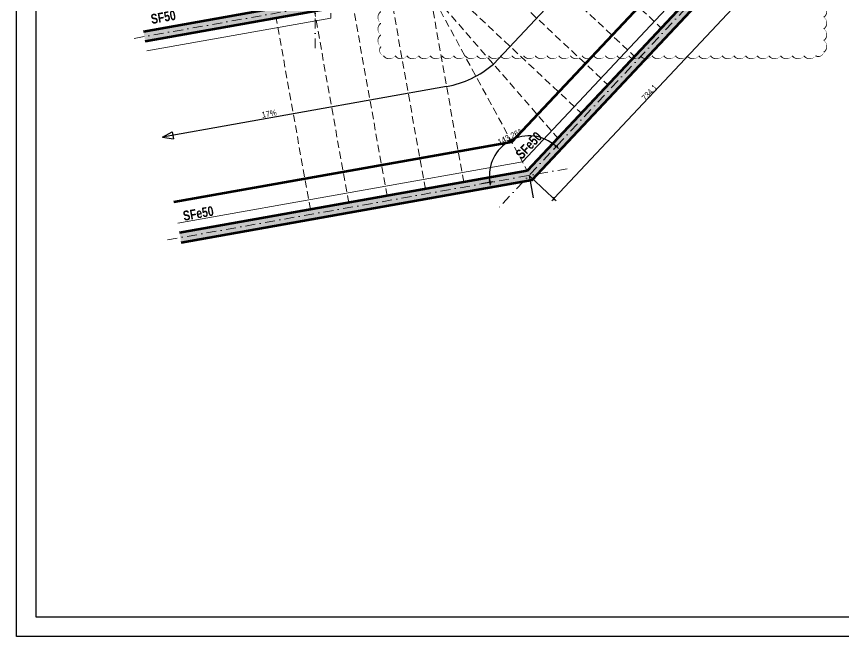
# Model space of a CAD drawing. Header units: centimetres. Extents: x 28113 to 82487, y -42944 to -12804.
# Drawn here: x 28113 to 30237, y -42944 to -41351 of the extents above; entities that cross this region are included whole.
import ezdxf
from ezdxf.enums import TextEntityAlignment as Align

# ---------------------------------------------------------------- set-up
doc = ezdxf.new("R2010")
doc.units = ezdxf.units.CM
doc.header["$LTSCALE"] = 0.5
doc.linetypes.add('CACHEX2', pattern=[19.05, 12.7, -6.35])
doc.linetypes.add('TIRETPTX2', pattern=[50.8, 25.4, -12.7, 0, -12.7])
doc.layers.get('DEFPOINTS').update_dxf_attribs({"linetype": 'CONTINUOUS'})
for name, color, linetype in [('01_Cad_2', 5, 'CONTINUOUS'), ('01_cote_gen', 4, 'CONTINUOUS'), ('01_poch_murs', 253, 'CONTINUOUS'), ('01_texte', 230, 'CONTINUOUS'), ('AA_COTES', 2, 'CONTINUOUS')]:
    doc.layers.add(name, color=color, linetype=linetype)
for name, color, linetype, lineweight in [('01_murs_coup', 5, 'CONTINUOUS', 60), ('01_sem', 42, 'CONTINUOUS', 15), ('01_tram_axes', 2, 'TIRETPTX2', 9)]:
    doc.layers.add(name, color=color, linetype=linetype, lineweight=lineweight)
doc.styles.add('impact', font='impact.ttf')
doc.styles.add('MATTE_TXT', font='arial.ttf')
doc.styles.add('STYLE2', font='ARIALN.TTF')
doc.dimstyles.new('JB50', dxfattribs={"dimscale": 0.1, "dimtxt": 150, "dimasz": 15, "dimexe": 0.1, "dimexo": 0.1, "dimgap": 0.09, "dimtad": 1, "dimdec": 1, "dimdsep": 46, "dimtxsty": 'STYLE2', "dimblk1": 'BOND_G', "dimblk2": 'BOND_D', "dimsah": 1, "dimcen": 1.5, "dimdle": 0.01, "dimse1": 1, "dimse2": 1, "dimclrd": 4, "dimclre": 2, "dimclrt": 6, "dimazin": 2, "dimtfac": 2.333333, "dimtdec": 1, "dimtix": 1, "dimtmove": 2, "dimatfit": 3, "dimldrblk": 'BOND_G', "dimfxl": 1, "dimtolj": 1, "dimtzin": 0, "dimarcsym": 0})

# ---------------------------------------------------------------- blocks, each defined once
blk = doc.blocks.new('BOND_G')
at = {"layer": 'AA_COTES', "color": 0}
for p, q in [((0, -5), (0, 15)), ((5, 0), (-5, 0)), ((1.8, 1.8), (-1.8, -1.8))]:
    blk.add_line(p, q, dxfattribs=at)
blk = doc.blocks.new('BOND_D')
at = {"layer": 'AA_COTES', "color": 0}
for p, q in [((5, 0), (-5, 0)), ((-1.8, -1.8), (1.8, 1.8)), ((0, 5), (0, -15))]:
    blk.add_line(p, q, dxfattribs=at)
blk = doc.blocks.new('*D4098')
at = {"layer": '01_cote_gen', "color": 4, "lineweight": -2, "ltscale": 2, "transparency": 16777216}
blk.add_line((29994.3, -41284.6), (29494.4, -41818), dxfattribs=at)
at = {"layer": 'DEFPOINTS', "color": 0, "ltscale": 2}
for p in [(29931.5, -41223.6), (29429.5, -41759.3), (29493.4, -41819.1)]:
    blk.add_point(p, dxfattribs=at)
at = {"layer": '01_cote_gen', "color": 4, "lineweight": -2, "ltscale": 2, "transparency": 16777216, "xscale": 1.5, "yscale": 1.5, "zscale": 1.5}
for name, p, rotation in [('BOND_G', (29995.4, -41283.5), 46.85957807586632), ('BOND_D', (29493.4, -41819.1), 226.8595780758663)]:
    blk.add_blockref(name, p, dxfattribs=dict(at, rotation=rotation))
at = {"layer": '01_cote_gen', "color": 6, "ltscale": 2, "transparency": 16777216, "insert": (29738.8, -41546), "char_height": 15, "attachment_point": 5, "rotation": 46.8596, "style": 'STYLE2'}
blk.add_mtext('\\A1;734.1', dxfattribs=at)
blk = doc.blocks.new('*D4101')
at = {"layer": '01_cote_gen', "color": 4, "lineweight": -2, "ltscale": 2, "transparency": 16777216}
blk.add_arc((29429.5, -41759.3), 101.9, 47.7027, 189.2739, dxfattribs=at)
at = {"layer": 'DEFPOINTS', "color": 0, "ltscale": 2}
for p in [(29348.8, -41697), (29478.9, -41706.5), (29429.5, -41759.3), (29277.9, -41786.3)]:
    blk.add_point(p, dxfattribs=at)
at = {"layer": '01_cote_gen', "color": 4, "lineweight": -2, "ltscale": 2, "transparency": 16777216, "xscale": 1.5, "yscale": 1.5, "zscale": 1.5}
for name, p, rotation in [('BOND_G', (29499.2, -41684.9), 317.2811250762941), ('BOND_D', (29329.2, -41777.2), 279.6954718299216)]:
    blk.add_blockref(name, p, dxfattribs=dict(at, rotation=rotation))
at = {"layer": '01_cote_gen', "color": 6, "ltscale": 2, "transparency": 16777216, "insert": (29380.3, -41659.8), "char_height": 15, "attachment_point": 5, "rotation": 26.3138, "style": 'STYLE2'}
blk.add_mtext('\\A1;143.26°', dxfattribs=at)

msp = doc.modelspace()

# ---------------------------------------------------------------- hatches: boundary and pattern name
at = {"layer": '01_poch_murs', "ltscale": 2}
h = msp.add_hatch(color=256, dxfattribs=at)
h.dxf.hatch_style = 1
h.paths.add_polyline_path([(30854.176, -40504.6), (30836.176, -40504.6), (30836.176, -41213.6), (29961.17, -41213.6), (29961.17, -40504.6), (29941.17, -40504.6), (29941.17, -41213.6), (29925.215, -41213.6), (29425.024, -41747.36), (28531.405, -41906.812), (28535.796, -41931.423), (29437.589, -41770.513), (29940.735, -41233.6), (30854.176, -41233.6)])
h.paths.add_polyline_path([(29404.172, -41038.392), (29404.172, -41024.56), (29379.172, -41024.56), (29379.172, -41028.509), (29161.162, -41261.15), (28890.174, -41309.503), (28890.174, -40524.54), (29449.166, -40524.54), (29449.166, -40504.54), (28966.174, -40504.539), (28966.174, -40190.532), (29106.171, -40190.532), (29106.171, -40364.54), (29449.166, -40364.54), (29449.166, -40274.537), (29429.166, -40274.537), (29429.166, -40346.54), (29126.171, -40346.54), (29126.171, -40127.54), (29429.166, -40127.54), (29429.166, -40174.54), (29449.166, -40174.54), (29449.166, -40102.54), (29429.166, -40102.54), (29429.166, -40109.54), (29126.171, -40109.54), (29126.171, -39673.535), (29429.166, -39673.535), (29429.166, -40000.543), (29449.166, -40000.543), (29449.166, -39035.54), (30269.166, -39035.54), (30269.166, -39947.587), (30327.162, -39947.587), (30327.162, -39929.587), (30289.166, -39929.587), (30289.166, -39017.54), (29449.166, -39017.54), (29449.166, -38947.54), (29463.164, -38947.54), (29463.164, -38929.54), (29429.166, -38929.54), (29429.166, -39653.535), (29106.171, -39653.535), (29106.171, -40170.532), (28946.174, -40170.532), (28946.174, -40504.54), (28870.174, -40504.54), (28870.174, -41313.072), (28439.184, -41389.975), (28443.575, -41414.586), (29173.727, -41284.303)])

# ---------------------------------------------------------------- linework, layer by layer
at = {"layer": '01_Cad_2'}
for p, q in [((28112.925, -42944.196), (28112.925, -38744.196)), ((33345.558, -42944.196), (28112.925, -42944.196))]:
    msp.add_line(p, q, dxfattribs=at)
at = {"layer": '01_Cad_2', "color": 2}
for p, q in [((28162.925, -42894.196), (28162.925, -38794.196)), ((33002.925, -42894.196), (28162.925, -42894.196))]:
    msp.add_line(p, q, dxfattribs=at)
at = {"layer": '01_cote_gen', "ltscale": 2}
for q in [(29476.986, -41803.732), (29439.718, -41816.388)]:
    msp.add_line((29429.523, -41759.255), q, dxfattribs=at)
at = {"layer": '01_murs_coup'}
for p, q in [((29890.547, -41133.6), (29384.817, -41673.271)), ((29925.215, -41213.6), (29425.024, -41747.36)), ((29437.589, -41770.513), (29940.735, -41233.6)), ((29173.727, -41284.303), (28443.575, -41414.586)), ((28870.174, -41313.072), (28439.184, -41389.975)), ((29384.817, -41673.271), (28517.352, -41828.056)), ((29425.024, -41747.36), (28531.405, -41906.812)), ((28535.796, -41931.423), (29437.589, -41770.513))]:
    msp.add_line(p, q, dxfattribs=at)
at = {"layer": '01_poch_murs', "linetype": 'CACHEX2', "lineweight": 5, "ltscale": 3}
for p, q in [((29404.172, -41038.392), (29769.012, -41380.287)), ((29335.793, -41111.36), (29700.633, -41453.255)), ((29267.414, -41184.328), (29632.254, -41526.223)), ((29199.035, -41257.296), (29563.875, -41599.191)), ((29261.557, -41776.528), (29173.727, -41284.303)), ((29173.727, -41284.303), (29503.565, -41663.548)), ((29173.727, -41284.303), (29425.024, -41747.36)), ((29163.112, -41794.094), (29075.282, -41301.869)), ((28966.221, -41829.226), (28878.392, -41337)), ((29064.667, -41811.66), (28976.837, -41319.434)), ((28867.776, -41846.792), (28779.947, -41354.566))]:
    msp.add_line(p, q, dxfattribs=at)
at = {"layer": '01_sem', "ltscale": 2}
for p, q in [((29412.46, -41724.207), (29911.17, -41192.027)), ((28857.369, -41315.357), (28439.184, -41389.975)), ((28920.174, -41354.94), (28447.967, -41439.198)), ((28920.174, -41354.94), (28920.174, -41342.243)), ((28527.013, -41882.201), (29412.46, -41724.207))]:
    msp.add_line(p, q, dxfattribs=at)
at = {"layer": '01_texte'}
for p, q in [((29585.643, -41208.451), (29337.789, -41472.939)), ((29217.642, -41530.415), (28487.49, -41660.699)), ((28487.49, -41660.699), (28513, -41647)), ((28513, -41647), (28516.164, -41664.73)), ((28487.49, -41660.699), (28516.164, -41664.73))]:
    msp.add_line(p, q, dxfattribs=at)
msp.add_lwpolyline([(30186.5, -41322.5, 0, 3, -0.52056705), (30186.5, -41352.5, 0, 3, -0.52056705), (30186.5, -41382.5, 0, 3, -0.52056705), (30186.5, -41412.5, 0, 3, -0.52056705), (30186.5, -41442.5, 0, 3, -0.52056705), (30165.5, -41451.5, 0, 3, -0.52056705), (30135.5, -41451.5, 0, 3, -0.52056705), (30105.5, -41451.5, 0, 3, -0.52056705), (30075.5, -41451.5, 0, 3, -0.52056705), (30045.5, -41451.5, 0, 3, -0.52056705), (30015.5, -41451.5, 0, 3, -0.52056705), (29985.5, -41451.5, 0, 3, -0.52056705), (29955.5, -41451.5, 0, 3, -0.52056705), (29925.5, -41451.5, 0, 3, -0.52056705), (29895.5, -41451.5, 0, 3, -0.52056705), (29865.5, -41451.5, 0, 3, -0.52056705), (29835.5, -41451.5, 0, 3, -0.52056705), (29805.5, -41451.5, 0, 3, -0.52056705), (29775.5, -41451.5, 0, 3, -0.52056705), (29745.5, -41451.5, 0, 3, -0.52056705), (29715.5, -41451.5, 0, 3, -0.52056705), (29685.5, -41451.5, 0, 3, -0.52056705), (29655.5, -41451.5, 0, 3, -0.52056705), (29625.5, -41451.5, 0, 3, -0.52056705), (29595.5, -41451.5, 0, 3, -0.52056705), (29565.5, -41451.5, 0, 3, -0.52056705), (29535.5, -41451.5, 0, 3, -0.52056705), (29505.5, -41451.5, 0, 3, -0.52056705), (29475.5, -41451.5, 0, 3, -0.52056705), (29445.5, -41451.5, 0, 3, -0.52056705), (29415.5, -41451.5, 0, 3, -0.52056705), (29385.5, -41451.5, 0, 3, -0.52056705), (29355.5, -41451.5, 0, 3, -0.52056705), (29325.5, -41451.5, 0, 3, -0.52056705), (29295.5, -41451.5, 0, 3, -0.52056705), (29265.5, -41451.5, 0, 3, -0.52056705), (29235.5, -41451.5, 0, 3, -0.52056705), (29205.5, -41451.5, 0, 3, -0.52056705), (29175.5, -41451.5, 0, 3, -0.52056705), (29145.5, -41451.5, 0, 3, -0.52056705), (29115.5, -41451.5, 0, 3, -0.52056705), (29085.5, -41451.5, 0, 3, -0.52056705), (29055.5, -41451.5, 0, 3, -0.52056705), (29049, -41428, 0, 3, -0.52056705), (29049, -41398, 0, 3, -0.52056705), (29049, -41368, 0, 3, -0.52056705), (29049, -41338, 0, 3, -0.52056705)], format="xyseb", dxfattribs=at)
msp.add_arc((29173.727, -41284.303), 250, 280.117019, 311.014196, dxfattribs=at)
at = {"layer": '01_tram_axes', "ltscale": 2}
for p, q in [((28880.174, -41432.317), (28880.174, -40457.789)), ((30006.143, -41143.937), (29352.796, -41841.131)), ((29292.333, -41250.442), (28408.653, -41408.12)), ((28500.874, -41924.957), (29527.356, -41741.798))]:
    msp.add_line(p, q, dxfattribs=at)

# ---------------------------------------------------------------- texts
at = {"layer": '01_texte', "style": 'impact'}
for s, rotation, p in [('SF50', 10.117019, (28493.313, -41371.784)), ('SFe50', 46.859578, (29443.414, -41695.47)), ('SFe50', 10.117019, (28583.338, -41876.315))]:
    msp.add_text(s, height=25, rotation=rotation, dxfattribs=at).set_placement(p, align=Align.BOTTOM_CENTER)
at = {"layer": '01_texte', "style": 'MATTE_TXT', "width": 0.8}
msp.add_text('17%%%', height=15, rotation=10.117019, dxfattribs=at).set_placement((28763.932, -41612.122), align=Align.BOTTOM_CENTER)

# ---------------------------------------------------------------- dimensions: what is measured, and where the dimension line sits
at = {"layer": '01_cote_gen', "ltscale": 2}
dim = msp.add_aligned_dim(p1=(29931.49, -41223.6), p2=(29429.523, -41759.255), distance=87.546, dimstyle='JB50', dxfattribs=at)
dim.commit()
dim.dimension.update_dxf_attribs({"geometry": '*D4098', "text_midpoint": (29738.792, -41546.047)})
dim = msp.add_angular_dim_3p(base=(29348.796, -41697.007), center=(29429.523, -41759.255), p1=(29277.934, -41786.303), p2=(29478.95, -41706.511), dimstyle='JB50', dxfattribs=at)
dim.commit()
dim.dimension.update_dxf_attribs({"geometry": '*D4101', "text_midpoint": (29380.344, -41659.808), "dimtype": 165})

doc.saveas('drawing.dxf')
